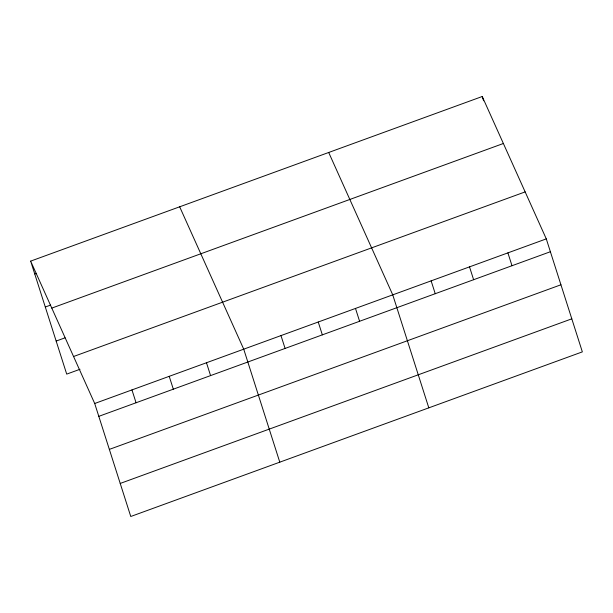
<?xml version="1.0" encoding="UTF-8"?>
<svg xmlns="http://www.w3.org/2000/svg" width="613" height="613" viewBox="0 0 613 613"><rect width="100%" height="100%" fill="white"/><g stroke="black" fill="none" stroke-linecap="round" stroke-linejoin="round"><path stroke-width="0.92" d="M30.65 261.123L482.232 96.509L546.29 238.886L582.35 351.877L130.768 516.491L94.701 403.492L30.65 261.123L66.71 374.114L80.019 369.271M34.749 273.965L36.527 273.321M45.301 307.021L50.618 305.075M51.791 308.101L503.373 143.496M56.166 341.066L65.032 337.832M73.568 356.505L525.149 191.9M94.701 403.492L546.29 238.886M98.808 416.342L550.39 251.728M109.352 449.39L560.933 284.784M120.217 483.442L571.806 318.829M328.698 152.476L392.749 294.853L428.809 407.844M179.67 206.796L243.729 349.172L279.789 462.171M482.232 96.509L483.603 100.793M507.901 252.878L512.001 265.72M469.52 266.87L473.619 279.712M431.131 280.861L435.238 293.711M355.494 308.431L359.593 321.281M318.239 322.009L322.338 334.859M280.984 335.587L285.083 348.437M206.474 362.75L210.573 375.6M169.219 376.328L173.318 389.178M131.956 389.914L136.063 402.764"/></g></svg>
